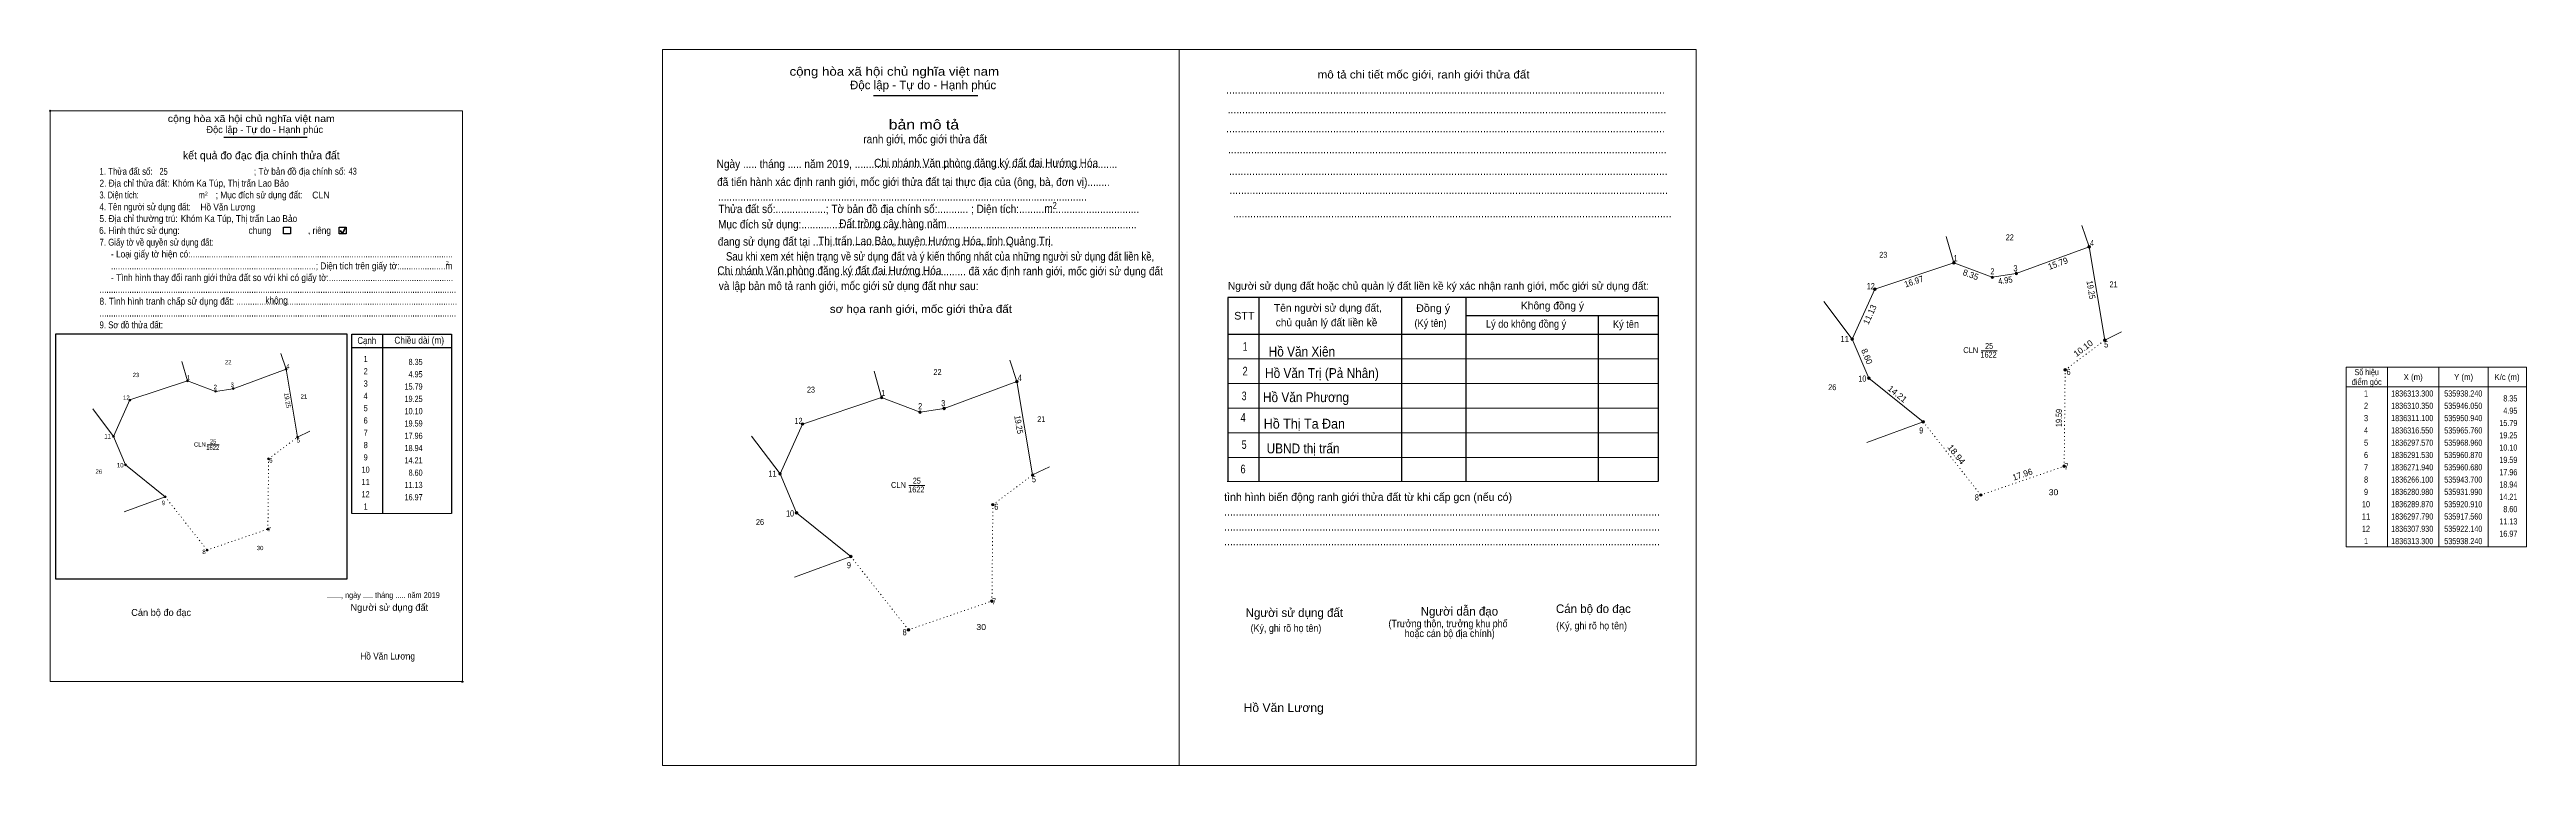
# Model space of a CAD drawing. Header units: metres. Extents: x 535551 to 536055, y 1836211 to 1836357.
import ezdxf
from ezdxf.enums import TextEntityAlignment as Align

# ---------------------------------------------------------------- set-up
doc = ezdxf.new("R2010")
doc.units = ezdxf.units.M
doc.header["$LTSCALE"] = 0.5
doc.header["$PDMODE"] = 32
doc.header["$PDSIZE"] = 0.25
doc.linetypes.add('DOTTED', pattern=[1.5, 0.3, -1.2])
for name, color, linetype, lineweight in [('10', 7, 'Continuous', 13), ('32', 7, 'Continuous', 13), ('63', 7, 'Continuous', 13), ('7', 7, 'Continuous', 25)]:
    doc.layers.add(name, color=color, linetype=linetype, lineweight=lineweight)
doc.layers.add('25', color=7, linetype='Continuous')
doc.layers.add('6', color=7, linetype='Continuous')

msp = doc.modelspace()

# ---------------------------------------------------------------- hatches: boundary and pattern name
at = {"layer": '63'}
for points in [[(535966.0208, 1836316.55, 1), (535965.4992, 1836316.55, 1)], [(535938.5008, 1836313.3, 1), (535937.9792, 1836313.3, 1)], [(535951.2008, 1836311.1, 1), (535950.6792, 1836311.1, 1)], [(535922.4008, 1836307.93, 1), (535921.8792, 1836307.93, 1)], [(535946.3108, 1836310.35, 1), (535945.7892, 1836310.35, 1)], [(535917.8208, 1836297.79, 1), (535917.2992, 1836297.79, 1)], [(535969.2208, 1836297.57, 1), (535968.6992, 1836297.57, 1)], [(535599.0734, 1836291.6911, 1), (535598.6932, 1836291.6911, 1)], [(535961.1308, 1836291.53, 1), (535960.6092, 1836291.53, 1)], [(535579.0113, 1836289.3218, 1), (535578.6311, 1836289.3218, 1)], [(535584.7048, 1836287.1713, 1), (535584.3246, 1836287.1713, 1)], [(535588.2696, 1836287.718, 1), (535587.8894, 1836287.718, 1)], [(535720.3208, 1836285.9, 1), (535719.7992, 1836285.9, 1)], [(535747.8408, 1836289.15, 1), (535747.3192, 1836289.15, 1)], [(535921.1708, 1836289.87, 1), (535920.6492, 1836289.87, 1)], [(535567.2744, 1836285.4071, 1), (535566.8942, 1836285.4071, 1)], [(535704.2208, 1836280.53, 1), (535703.6992, 1836280.53, 1)], [(535728.1308, 1836282.95, 1), (535727.6092, 1836282.95, 1)], [(535733.0208, 1836283.7, 1), (535732.4992, 1836283.7, 1)], [(535932.2508, 1836280.98, 1), (535931.7292, 1836280.98, 1)], [(535563.9356, 1836278.0151, 1), (535563.5554, 1836278.0151, 1)], [(535601.4062, 1836277.8547, 1), (535601.026, 1836277.8547, 1)], [(535566.3778, 1836272.2414, 1), (535565.9976, 1836272.2414, 1)], [(535595.5086, 1836273.4515, 1), (535595.1284, 1836273.4515, 1)], [(535699.6408, 1836270.39, 1), (535699.1192, 1836270.39, 1)], [(535960.9408, 1836271.94, 1), (535960.4192, 1836271.94, 1)], [(535574.4551, 1836265.7606, 1), (535574.0749, 1836265.7606, 1)], [(535751.0408, 1836270.17, 1), (535750.5192, 1836270.17, 1)], [(535943.9608, 1836266.1, 1), (535943.4392, 1836266.1, 1)], [(535702.9908, 1836262.47, 1), (535702.4692, 1836262.47, 1)], [(535742.9508, 1836264.13, 1), (535742.4292, 1836264.13, 1)], [(535595.3701, 1836259.1704, 1), (535594.9899, 1836259.1704, 1)], [(535582.9917, 1836254.913, 1), (535582.6115, 1836254.913, 1)], [(535714.0708, 1836253.58, 1), (535713.5492, 1836253.58, 1)], [(535742.7608, 1836244.54, 1), (535742.2392, 1836244.54, 1)], [(535725.7808, 1836238.7, 1), (535725.2592, 1836238.7, 1)]]:
    msp.add_hatch(color=256, dxfattribs=at).paths.add_polyline_path(points)

# ---------------------------------------------------------------- linework, layer by layer
at = {"layer": '10'}
for p, q in [((535936.69, 1836318.67), (535938.24, 1836313.3)), ((535964.3, 1836320.88), (535965.76, 1836316.55)), ((535965.76, 1836316.55), (535968.96, 1836297.57)), ((535911.79, 1836305.44), (535917.56, 1836297.79)), ((535968.96, 1836297.57), (535972.37, 1836299.24)), ((535577.69, 1836293.24), (535578.82, 1836289.32)), ((535597.82, 1836294.85), (535598.88, 1836291.69)), ((535598.88, 1836291.69), (535601.21, 1836277.86)), ((535718.51, 1836291.27), (535720.06, 1836285.9)), ((535746.12, 1836293.48), (535747.58, 1836289.15)), ((535747.58, 1836289.15), (535750.78, 1836270.17)), ((535559.54, 1836283.59), (535563.74, 1836278.02)), ((535920.52, 1836276.79), (535931.99, 1836280.98)), ((535601.21, 1836277.86), (535603.7, 1836279.07)), ((535693.61, 1836278.04), (535699.38, 1836270.39)), ((535750.78, 1836270.17), (535754.19, 1836271.84)), ((535565.9, 1836262.71), (535574.26, 1836265.76)), ((535702.34, 1836249.39), (535713.81, 1836253.58))]:
    msp.add_line(p, q, dxfattribs=at)
for points in [[(535965.76, 1836316.55), (535950.94, 1836311.1), (535946.05, 1836310.35), (535938.24, 1836313.3)], [(535938.24, 1836313.3), (535922.14, 1836307.93), (535917.56, 1836297.79)], [(535917.56, 1836297.79), (535920.91, 1836289.87), (535931.99, 1836280.98)], [(535598.88, 1836291.69), (535588.08, 1836287.71), (535584.52, 1836287.17), (535578.82, 1836289.32)], [(535578.82, 1836289.32), (535567.08, 1836285.41), (535563.74, 1836278.02)], [(535720.06, 1836285.9), (535703.96, 1836280.53), (535699.38, 1836270.39)], [(535747.58, 1836289.15), (535732.76, 1836283.7), (535727.87, 1836282.95), (535720.06, 1836285.9)], [(535563.74, 1836278.02), (535566.19, 1836272.24), (535574.26, 1836265.76)], [(535699.38, 1836270.39), (535702.73, 1836262.47), (535713.81, 1836253.58)]]:
    msp.add_lwpolyline(points, dxfattribs=at)
at = {"layer": '10', "linetype": 'DOTTED'}
for points in [[(535931.99, 1836280.98), (535943.7, 1836266.1), (535960.68, 1836271.94), (535960.87, 1836291.53), (535968.96, 1836297.57)], [(535574.26, 1836265.76), (535582.8, 1836254.91), (535595.18, 1836259.17), (535595.32, 1836273.45), (535601.21, 1836277.86)], [(535713.81, 1836253.58), (535725.52, 1836238.7), (535742.5, 1836244.54), (535742.69, 1836264.13), (535750.78, 1836270.17)]]:
    msp.add_lwpolyline(points, dxfattribs=at)
at = {"layer": '32'}
for p, q in [((535943.76, 1836295.41), (535947.05, 1836295.41)), ((535582.84, 1836276.27), (535585.24, 1836276.27)), ((535725.58, 1836268.01), (535728.87, 1836268.01))]:
    msp.add_line(p, q, dxfattribs=at)
at = {"layer": '63'}
for p, q in [((536026.44, 1836292.08), (536026.44, 1836255.58)), ((536036.94, 1836292.08), (536036.94, 1836255.58)), ((536046.94, 1836292.08), (536046.94, 1836255.58)), ((536018.04, 1836288.08), (536054.74, 1836288.08))]:
    msp.add_line(p, q, dxfattribs=at)
msp.add_lwpolyline([(536018.04, 1836292.08), (536054.74, 1836292.08), (536054.74, 1836255.58), (536018.04, 1836255.58)], close=True, dxfattribs=at)
for centre, radius in [((535965.76, 1836316.55), 0.2608), ((535938.24, 1836313.3), 0.2608), ((535950.94, 1836311.1), 0.2608), ((535922.14, 1836307.93), 0.2608), ((535946.05, 1836310.35), 0.2608), ((535917.56, 1836297.79), 0.2608), ((535968.96, 1836297.57), 0.2608), ((535598.8833, 1836291.6911), 0.1901), ((535960.87, 1836291.53), 0.2608), ((535578.8212, 1836289.3218), 0.1901), ((535584.5147, 1836287.1713), 0.1901), ((535588.0795, 1836287.718), 0.1901), ((535720.06, 1836285.9), 0.2608), ((535747.58, 1836289.15), 0.2608), ((535920.91, 1836289.87), 0.2608), ((535567.0843, 1836285.4071), 0.1901), ((535703.96, 1836280.53), 0.2608), ((535727.87, 1836282.95), 0.2608), ((535732.76, 1836283.7), 0.2608), ((535931.99, 1836280.98), 0.2608), ((535563.7455, 1836278.0151), 0.1901), ((535601.2161, 1836277.8547), 0.1901), ((535566.1877, 1836272.2414), 0.1901), ((535595.3185, 1836273.4515), 0.1901), ((535699.38, 1836270.39), 0.2608), ((535960.68, 1836271.94), 0.2608), ((535574.265, 1836265.7606), 0.1901), ((535750.78, 1836270.17), 0.2608), ((535943.7, 1836266.1), 0.2608), ((535702.73, 1836262.47), 0.2608), ((535742.69, 1836264.13), 0.2608), ((535595.18, 1836259.1704), 0.1901), ((535582.8016, 1836254.913), 0.1901), ((535713.81, 1836253.58), 0.2608), ((535742.5, 1836244.54), 0.2608), ((535725.52, 1836238.7), 0.2608)]:
    msp.add_circle(centre, radius, dxfattribs=at)
at = {"layer": '7', "lineweight": 13}
for p, q in [((535675.44, 1836356.63), (535780.63, 1836356.63)), ((535780.63, 1836356.63), (535885.82, 1836356.63)), ((535550.87, 1836344.17), (535634.74, 1836344.17)), ((535790.5, 1836293.79), (535878.14, 1836293.79)), ((535790.5, 1836288.77), (535878.14, 1836288.77)), ((535790.5, 1836283.75), (535878.14, 1836283.75)), ((535790.5, 1836278.73), (535878.14, 1836278.73)), ((535790.5, 1836273.72), (535878.14, 1836273.72)), ((535790.35, 1836268.87), (535877.99, 1836268.87)), ((535612.27, 1836262.37), (535632.55, 1836262.37))]:
    msp.add_line(p, q, dxfattribs=at)
at = {"layer": '7'}
for p, q in [((535718.38, 1836347.31), (535739.65, 1836347.31)), ((535586.19, 1836338.85), (535603.15, 1836338.85)), ((535796.8, 1836306.23), (535796.8, 1836268.87)), ((535825.82, 1836306.08), (535825.82, 1836268.87)), ((535838.91, 1836306.08), (535838.91, 1836268.87)), ((535838.91, 1836302.61), (535878.14, 1836302.61)), ((535865.85, 1836302.61), (535865.85, 1836268.87)), ((535612.27, 1836262.37), (535612.27, 1836298.77)), ((535612.27, 1836296.09), (535632.55, 1836296.09)), ((535618.47, 1836298.77), (535618.47, 1836262.37)), ((535790.5, 1836298.8), (535878.14, 1836298.8))]:
    msp.add_line(p, q, dxfattribs=at)
at = {"layer": '7', "lineweight": 35}
for p, q in [((535609.85, 1836319.89), (535610.33, 1836319.27)), ((535610.33, 1836319.27), (535610.91, 1836320.31))]:
    msp.add_line(p, q, dxfattribs=at)
at = {"layer": '7', "lineweight": 13}
for points in [[(535780.63, 1836356.63), (535780.63, 1836211.15), (535675.44, 1836211.15), (535675.44, 1836356.63)], [(535885.82, 1836356.63), (535885.82, 1836211.14), (535780.63, 1836211.14), (535780.63, 1836356.63)], [(535634.74, 1836344.17), (535634.74, 1836228.17), (535550.87, 1836228.17), (535550.87, 1836344.17)]]:
    msp.add_lwpolyline(points, dxfattribs=at)
msp.add_lwpolyline([(535885.82, 1836356.63), (535885.82, 1836211.14), (535780.63, 1836211.14), (535780.63, 1836356.63)], close=True, dxfattribs=at)
at = {"layer": '7'}
for points in [[(535598.33, 1836320.51), (535599.77, 1836320.51), (535599.77, 1836319.17), (535598.33, 1836319.17)], [(535609.66, 1836320.51), (535611.1, 1836320.51), (535611.1, 1836319.17), (535609.66, 1836319.17)], [(535552, 1836298.85), (535611.22, 1836298.85), (535611.22, 1836248.98), (535552, 1836248.98)]]:
    msp.add_lwpolyline(points, close=True, dxfattribs=at)
for points in [[(535878.14, 1836268.87), (535878.14, 1836306.23), (535790.5, 1836306.23), (535790.5, 1836268.87)], [(535612.27, 1836298.77), (535632.55, 1836298.77), (535632.55, 1836262.37)]]:
    msp.add_lwpolyline(points, dxfattribs=at)
for p in [(535550.87, 1836344.17), (535634.74, 1836228.17)]:
    msp.add_point(p, dxfattribs=at)

# ---------------------------------------------------------------- texts
at = {"layer": '25', "width": 0.9}
for s, p in [('Chi nhánh Văn phòng đăng ký đất đai Hướng Hóa', (535718.52, 1836332.74)), ('Đất trồng cây hàng năm', (535711.42, 1836320.42)), ('Chi nhánh Văn phòng đăng ký đất đai Hướng Hóa', (535686.63, 1836310.87))]:
    msp.add_text(s, height=1.7, dxfattribs=at).set_placement(p)
at = {"layer": '32'}
for s, height, width, p in [('22', 1.2, 0.85, (535949.605, 1836317.88)), ('23', 1.2, 0.8, (535923.86, 1836314.32)), ('21', 1.2, 0.85, (535970.725, 1836308.32)), ('CLN', 1.2, 0.95, (535941.67, 1836294.94)), ('25', 1.2, 0.8, (535945.395, 1836295.8)), ('23', 0.8748, 0.8, (535568.33, 1836290.06)), ('22', 0.8748, 0.85, (535587.105, 1836292.66)), ('22', 1.2, 0.85, (535731.425, 1836290.48)), ('1622', 1.2, 0.85, (535945.29, 1836294.02)), ('21', 0.8748, 0.85, (535602.505, 1836285.69)), ('23', 1.2, 0.8, (535705.68, 1836286.92)), ('26', 1.2, 0.85, (535913.485, 1836287.41)), ('21', 1.2, 0.85, (535752.545, 1836280.92)), ('CLN', 0.87, 0.95, (535581.335, 1836275.94)), ('1622', 0.8748, 0.85, (535583.955, 1836275.27)), ('25', 0.8748, 0.8, (535584.035, 1836276.56)), ('26', 0.8748, 0.85, (535560.765, 1836270.44)), ('CLN', 1.2, 0.95, (535723.49, 1836267.54)), ('1622', 1.2, 0.85, (535727.11, 1836266.62)), ('25', 1.2, 0.8, (535727.215, 1836268.4)), ('30', 1.2, 1.1, (535958.5, 1836266.06)), ('26', 1.2, 0.85, (535695.305, 1836260.01)), ('30', 0.8748, 1.05, (535593.585, 1836254.89)), ('30', 1.2, 1.1, (535740.32, 1836238.66))]:
    msp.add_text(s, height=height, dxfattribs=dict(at, width=width)).set_placement(p, align=Align.CENTER)
at = {"layer": '6', "width": 0.95}
msp.add_text('CLN', height=1.4, dxfattribs=at).set_placement((535604.19, 1836326.37))
at = {"layer": '63'}
for s, height, width, p in [(' 4', 1.25, 0.85, (535966.75, 1836316.7)), (' 1', 1.25, 0.75, (535938.99, 1836313.6)), (' 2', 1.25, 0.85, (535946.49, 1836310.94)), (' 3', 1.25, 0.8, (535951.19, 1836311.55)), (' 12', 1.25, 0.85, (535922.14, 1836307.93)), (' 11', 1.25, 0.8, (535916.88, 1836297.2)), (' 5', 1.25, 0.8, (535969.64, 1836296.09)), (' 4', 0.9112, 0.85, (535599.59, 1836291.8)), ('4.95', 1.25, 0.85, (535626.65, 1836290.02)), ('8.35', 1.25, 0.85, (535626.65, 1836292.52)), (' 6', 1.25, 0.85, (535961.98, 1836290.49)), (' 12', 0.9112, 0.85, (535567.07, 1836285.41)), (' 1', 0.9112, 0.75, (535579.36, 1836289.54)), (' 2', 0.9112, 0.8, (535584.82, 1836287.6)), (' 3', 0.9112, 0.8, (535588.25, 1836288.05)), ('15.79', 1.25, 0.85, (535626.65, 1836287.52)), ('19.25', 1.25, 0.85, (535626.65, 1836285.02)), (' 1', 1.25, 0.75, (535720.81, 1836286.2)), (' 4', 1.25, 0.85, (535748.57, 1836289.3)), (' 10', 1.25, 0.85, (535920.42, 1836289.13)), ('8.35', 1.25, 0.85, (536052.89, 1836285.11)), ('10.10', 1.25, 0.85, (535626.65, 1836282.52)), ('19.59', 1.25, 0.85, (535626.65, 1836280.02)), (' 12', 1.25, 0.85, (535703.96, 1836280.53)), (' 2', 1.25, 0.85, (535728.31, 1836283.54)), (' 3', 1.25, 0.8, (535733.01, 1836284.15)), ('15.79', 1.25, 0.85, (536052.89, 1836280.11)), ('4.95', 1.25, 0.85, (536052.89, 1836282.61)), (' 11', 0.9112, 0.8, (535563.25, 1836277.58)), (' 5', 0.9112, 0.8, (535601.7, 1836276.77)), ('17.96', 1.25, 0.85, (535626.65, 1836277.52)), ('18.94', 1.25, 0.85, (535626.65, 1836275.02)), (' 9', 1.25, 0.85, (535931.99, 1836278.61)), ('19.25', 1.25, 0.85, (536052.89, 1836277.61)), ('10.10', 1.25, 0.85, (536052.89, 1836275.11)), (' 10', 0.9112, 0.85, (535565.82, 1836271.7)), (' 6', 0.9112, 0.8, (535596.12, 1836272.69)), ('14.21', 1.25, 0.85, (535626.65, 1836272.52)), ('8.60', 1.25, 0.85, (535626.65, 1836270.02)), (' 11', 1.25, 0.8, (535698.7, 1836269.8)), (' 7', 1.25, 0.8, (535961.55, 1836271.27)), ('19.59', 1.25, 0.85, (536052.89, 1836272.61)), ('17.96', 1.25, 0.85, (536052.89, 1836270.11)), ('11.13', 1.25, 0.85, (535626.65, 1836267.52)), ('16.97', 1.25, 0.85, (535626.65, 1836265.02)), (' 5', 1.25, 0.8, (535751.46, 1836268.69)), (' 8', 1.25, 0.8, (535943.33, 1836264.98)), ('18.94', 1.25, 0.85, (536052.89, 1836267.61)), ('14.21', 1.25, 0.85, (536052.89, 1836265.11)), (' 9', 0.9112, 0.8, (535574.26, 1836264.03)), (' 10', 1.25, 0.85, (535702.24, 1836261.73)), (' 6', 1.25, 0.85, (535743.8, 1836263.09)), ('11.13', 1.25, 0.85, (536052.89, 1836260.11)), ('8.60', 1.25, 0.85, (536052.89, 1836262.61)), (' 7', 0.9112, 0.8, (535595.8, 1836258.69)), ('16.97', 1.25, 0.85, (536052.89, 1836257.61)), (' 8', 0.9112, 0.8, (535582.52, 1836254.1)), (' 9', 1.25, 0.85, (535713.81, 1836251.21)), (' 7', 1.25, 0.8, (535743.37, 1836243.87)), (' 8', 1.25, 0.8, (535725.15, 1836237.58))]:
    msp.add_text(s, height=height, dxfattribs=dict(at, width=width)).set_placement(p, align=Align.RIGHT)
for s, rotation, p in [('8.35', 339.307, (535941.4342, 1836310.2981)), ('15.79', 20.191, (535959.6193, 1836312.5721)), ('11.13', 65.692, (535921.6981, 1836302.5277)), ('8.60', 292.927, (535919.962, 1836294.0285)), ('17.96', 18.98, (535952.3917, 1836269.6875))]:
    msp.add_text(s, height=1.25, rotation=rotation, dxfattribs=at).set_placement(p, align=Align.CENTER)
for s, height, rotation, width, p in [('16.97', 1.25, 18.446, 0.95, (535930.2873, 1836308.9028)), ('4.95', 1.25, 8.72, 0.9, (535948.7903, 1836309.104)), ('19.25', 1.25, 279.57, 0.9, (535965.5255, 1836307.6989)), ('10.10', 1.25, 36.745, 1.05, (535964.9211, 1836295.4171)), ('19.25', 0.911, 279.57, 0.9, (535598.7092, 1836285.2507)), ('14.21', 1.25, 321.258, 1.05, (535926.3539, 1836286.1428)), ('19.25', 1.25, 279.57, 0.9, (535747.3455, 1836280.2989)), ('19.59', 1.25, 89.444, 0.85, (535960.2175, 1836281.7489)), ('18.94', 1.25, 308.201, 1.1, (535938.2532, 1836273.9815))]:
    msp.add_text(s, height=height, rotation=rotation, dxfattribs=dict(at, width=width)).set_placement(p, align=Align.CENTER)
for s, height, width, p in [('Hồ Văn Xiên', 2, 0.9, (535805.57, 1836294.25)), (' 2', 1.25, 0.85, (535614.865, 1836290.63)), (' 1', 1.25, 0.75, (535614.86, 1836293.13)), ('Hồ Văn Trị (Pả Nhân)', 2, 0.9, (535809.65, 1836289.88)), ('Số hiệu', 1.25, 0.85, (536022.24, 1836290.46)), ('X (m)', 1.25, 0.95, (536031.69, 1836289.46)), ('Y (m)', 1.25, 0.95, (536041.945, 1836289.46)), ('K/c (m)', 1.25, 0.95, (536050.785, 1836289.46)), (' 4', 1.25, 0.85, (535614.86, 1836285.63)), (' 3', 1.25, 0.8, (535614.855, 1836288.13)), ('Hồ Văn Phương', 2, 0.9, (535806.405, 1836284.98)), ('điểm góc', 1.25, 0.9, (536022.24, 1836288.46)), (' 1', 1.25, 0.75, (536021.89, 1836286.11)), ('1836313.300', 1.25, 0.85, (536031.49, 1836286.11)), ('535938.240', 1.25, 0.85, (536041.89, 1836286.11)), (' 5', 1.25, 0.8, (535614.865, 1836283.13)), (' 6', 1.25, 0.85, (535614.865, 1836280.63)), ('Hồ Thị Ta Đan', 2, 0.95, (535806.075, 1836279.6)), (' 3', 1.25, 0.8, (536021.885, 1836281.11)), (' 2', 1.25, 0.85, (536021.895, 1836283.61)), ('1836310.350', 1.25, 0.85, (536031.49, 1836283.61)), ('1836311.100', 1.25, 0.85, (536031.49, 1836281.11)), ('535946.050', 1.25, 0.85, (536041.89, 1836283.61)), ('535950.940', 1.25, 0.85, (536041.89, 1836281.11)), (' 8', 1.25, 0.8, (535614.865, 1836275.63)), (' 7', 1.25, 0.8, (535614.865, 1836278.13)), ('UBND thị trấn', 2, 0.9, (535805.815, 1836274.57)), (' 4', 1.25, 0.85, (536021.89, 1836278.61)), (' 5', 1.25, 0.8, (536021.895, 1836276.11)), ('1836316.550', 1.25, 0.85, (536031.49, 1836278.61)), ('1836297.570', 1.25, 0.85, (536031.49, 1836276.11)), ('535965.760', 1.25, 0.85, (536041.89, 1836278.61)), ('535968.960', 1.25, 0.85, (536041.89, 1836276.11)), (' 10', 1.25, 0.85, (535614.86, 1836270.63)), (' 9', 1.25, 0.85, (535614.86, 1836273.13)), (' 6', 1.25, 0.85, (536021.895, 1836273.61)), (' 7', 1.25, 0.8, (536021.895, 1836271.11)), ('1836291.530', 1.25, 0.85, (536031.49, 1836273.61)), ('1836271.940', 1.25, 0.85, (536031.49, 1836271.11)), ('535960.870', 1.25, 0.85, (536041.89, 1836273.61)), ('535960.680', 1.25, 0.85, (536041.89, 1836271.11)), (' 12', 1.25, 0.85, (535614.855, 1836265.63)), (' 11', 1.25, 0.8, (535614.86, 1836268.13)), (' 9', 1.25, 0.85, (536021.89, 1836266.11)), (' 8', 1.25, 0.8, (536021.895, 1836268.61)), ('1836266.100', 1.25, 0.85, (536031.49, 1836268.61)), ('1836280.980', 1.25, 0.85, (536031.49, 1836266.11)), ('535943.700', 1.25, 0.85, (536041.89, 1836268.61)), ('535931.990', 1.25, 0.85, (536041.89, 1836266.11)), (' 1', 1.25, 0.75, (535614.86, 1836263.13)), (' 10', 1.25, 0.85, (536021.89, 1836263.61)), (' 11', 1.25, 0.8, (536021.89, 1836261.11)), ('1836289.870', 1.25, 0.85, (536031.49, 1836263.61)), ('1836297.790', 1.25, 0.85, (536031.49, 1836261.11)), ('535920.910', 1.25, 0.85, (536041.89, 1836263.61)), ('535917.560', 1.25, 0.85, (536041.89, 1836261.11)), (' 12', 1.25, 0.85, (536021.885, 1836258.61)), (' 1', 1.25, 0.75, (536021.89, 1836256.11)), ('1836307.930', 1.25, 0.85, (536031.49, 1836258.61)), ('1836313.300', 1.25, 0.85, (536031.49, 1836256.11)), ('535922.140', 1.25, 0.85, (536041.89, 1836258.61)), ('535938.240', 1.25, 0.85, (536041.89, 1836256.11))]:
    msp.add_text(s, height=height, dxfattribs=dict(at, width=width)).set_placement(p, align=Align.CENTER)
at = {"layer": '7'}
for s, height, width, p in [('cộng hòa xã hội chủ nghĩa việt nam', 1.756, 1.15, (535701.32, 1836351.32)), ('........................................................................................................................................................', 1.756, 0.9, (535790.16, 1836347.66)), ('cộng hòa xã hội chủ nghĩa việt nam', 1.4, 1.15, (535574.8, 1836341.9)), ('........................................................................................................................................................', 1.756, 0.9, (535790.45, 1836343.7)), ('........................................................................................................................................................', 1.756, 0.9, (535790.16, 1836339.81)), ('1. Thửa đất số:', 1.4, 0.85, (535560.91, 1836331.18)), ('25', 1.4, 0.8, (535573.12, 1836331.18)), ('; Tờ bản đồ địa chính số:', 1.4, 0.9, (535592.32, 1836331.18)), ('43', 1.4, 0.8, (535611.59, 1836331.2)), ('Ngày ..... tháng ..... năm 2019, ..............................................................................................', 1.7, 0.9, (535686.49, 1836332.54)), ('........................................................................................................................................................', 1.756, 0.9, (535790.52, 1836335.56)), ('........................................................................................................................................................', 1.756, 0.9, (535790.73, 1836331.11)), ('3. Diện tích:', 1.4, 0.8, (535560.91, 1836326.38)), ('2. Địa chỉ thửa đất:', 1.4, 0.9, (535560.91, 1836328.78)), ('Khóm Ka Túp, Thị trấn Lao Bảo', 1.4, 0.9, (535575.75, 1836328.78)), ('m', 1.4, 0.8, (535581.09, 1836326.38)), ('2', 0.7999, 0.8, (535582.35, 1836326.94)), ('; Mục đích sử dụng đất:', 1.4, 0.9, (535584.56, 1836326.38)), (' đã tiến hành xác định ranh giới, mốc giới thửa đất tại thực địa của (ông, bà, đơn vị)........', 1.7, 0.9, (535686.01, 1836328.9)), ('....................................................................................................................................', 1.7, 0.9, (535686.77, 1836325.9)), ('........................................................................................................................................................', 1.756, 0.9, (535790.81, 1836327.29)), ('4. Tên người sử dụng đất:', 1.4, 0.85, (535560.91, 1836323.98)), ('5. Địa chỉ thường trú:', 1.4, 0.9, (535560.91, 1836321.58)), ('Khóm Ka Túp, Thị trấn Lao Bảo', 1.4, 0.9, (535577.44, 1836321.58)), ('Hồ Văn Lương', 1.4, 0.9, (535581.45, 1836323.93)), ('Thửa đất số:..................; Tờ bản đồ địa chính số:........... ; Diện tích:...........................................', 1.7, 0.9, (535686.85, 1836323.4)), ('Mục đích sử dụng:........................................................................................................................', 1.7, 0.9, (535686.77, 1836320.28)), ('   m', 1.7, 0.9, (535751.48, 1836323.5)), ('2', 1.377, 0.8, (535754.84, 1836324.28)), ('........................................................................................................................................................', 1.756, 0.9, (535791.53, 1836322.51)), ('6. Hình thức sử dụng:', 1.4, 0.9, (535560.83, 1836319.18)), ('7. Giấy tờ về quyền sử dụng đất:', 1.4, 0.85, (535560.91, 1836316.78)), ('     - Loại giấy tờ hiện có:..................................................................................................................', 1.4, 0.9, (535560.91, 1836314.38)), ('chung                , riêng', 1.4, 0.9, (535591.25, 1836319.18)), ('đang sử dụng đất tại ......................................................................................', 1.7, 0.9, (535686.73, 1836316.78)), ('Thị trấn Lao Bảo, huyện Hướng Hóa, tỉnh Quảng Trị', 1.7, 0.9, (535707.14, 1836316.9)), ('     - Tình hình thay đổi ranh giới thửa đất so với khi có giấy tờ:......................................................', 1.4, 0.9, (535560.91, 1836309.58)), ('     .........................................................................................; Diện tích trên giấy tờ:....................m', 1.4, 0.9, (535560.91, 1836311.98)), ('2', 0.7999, 0.8, (535631.39, 1836312.86)), ('......................................................................................... đã xác định ranh giới, mốc giới sử dụng đất', 1.7, 0.9, (535686.59, 1836310.76)), ('Sau khi xem xét hiện trạng về sử dụng đất và ý kiến thống nhất của những người sử dụng đất liền kề,', 1.7, 0.85, (535688.39, 1836313.75)), ('8. Tình hình tranh chấp sử dụng đất: ................................................................................................', 1.4, 0.9, (535560.91, 1836304.78)), ('...........................................................................................................................................................', 1.4, 0.9, (535560.91, 1836307.18)), ('không', 1.4, 0.9, (535594.65, 1836304.99)), (' và lập bản mô tả ranh giới, mốc giới sử dụng đất như sau:', 1.7, 0.9, (535686.35, 1836307.75)), ('9. Sơ đồ thửa đất:', 1.4, 0.85, (535560.91, 1836299.98)), ('...........................................................................................................................................................', 1.4, 0.9, (535560.91, 1836302.38)), ('STT', 1.555, 1.05, (535791.8, 1836301.76)), ('(Ký tên)', 1.555, 0.9, (535828.48, 1836300.26)), ('Đồng ý', 1.555, 1.05, (535828.82, 1836303.31)), ('Lý do không đồng ý', 1.555, 0.9, (535843.02, 1836300.11)), ('Ký tên', 1.555, 0.9, (535868.86, 1836300.05)), ('Cạnh', 1.4, 0.85, (535613.39, 1836296.81)), ('Chiều dài (m)', 1.4, 0.9, (535620.91, 1836296.86)), ('.......................................................................................................................................................', 1.756, 0.9, (535789.76, 1836261.89)), ('.......................................................................................................................................................', 1.756, 0.9, (535789.76, 1836258.88)), ('.......................................................................................................................................................', 1.756, 0.9, (535789.76, 1836255.87)), ('......., ngày ..... tháng ..... năm 2019', 1.2, 0.85, (535607.17, 1836245.15)), ('(Ký, ghi rõ họ tên)', 1.505, 0.9, (535857.32, 1836238.79)), ('(Ký, ghi rõ họ tên)', 1.505, 0.9, (535795.13, 1836238.29)), ('Hồ Văn Lương', 1.4, 0.9, (535613.98, 1836232.66)), ('Hồ Văn Lương', 1.76, 1.05, (535793.7, 1836222))]:
    msp.add_text(s, height=height, dxfattribs=dict(at, width=width)).set_placement(p)
for s, height, width, p in [('mô tả chi tiết mốc giới, ranh giới thửa đất', 1.605, 1.1, (535830.33, 1836350.76)), ('bản mô tả', 2.007, 1.2, (535728.66, 1836340.39)), ('ranh giới, mốc giới thửa đất', 1.7, 0.9, (535728.93, 1836337.59)), ('sơ họa ranh giới, mốc giới thửa đất', 1.605, 1.1, (535728.045, 1836303.11)), ('1', 1.756, 0.7, (535794.005, 1836295.41)), ('2', 1.756, 0.8, (535794.015, 1836290.4)), ('3', 1.756, 0.75, (535793.815, 1836285.36)), ('4', 1.756, 0.8, (535793.62, 1836280.98)), ('5', 1.756, 0.75, (535793.825, 1836275.47)), ('6', 1.756, 0.8, (535793.595, 1836270.5)), ('(Trưởng thôn, trưởng khu phố', 1.505, 0.9, (535835.3, 1836239.23)), ('hoặc cán bộ địa chính)', 1.505, 0.9, (535835.64, 1836237.22))]:
    msp.add_text(s, height=height, dxfattribs=dict(at, width=width)).set_placement(p, align=Align.CENTER)
for s, height, p in [('Độc lập - Tự do - Hạnh phúc', 1.756, (535713.61, 1836348.57)), ('Độc lập - Tự do - Hạnh phúc', 1.4, (535582.67, 1836339.69)), ('Người sử dụng đất hoặc chủ quản lý đất liền kề ký xác nhận ranh giới, mốc giới sử dụng đất:', 1.555, (535790.5, 1836307.83)), ('Tên người sử dụng đất,', 1.555, (535799.88, 1836303.36)), ('chủ quản lý đất liền kề', 1.555, (535800.24, 1836300.4)), ('Không đồng ý', 1.555, (535850.14, 1836303.82)), ('tình hình biến động ranh giới thửa đất từ khi cấp gcn (nếu có)', 1.605, (535789.76, 1836264.9)), ('Cán bộ đo đạc', 1.4, (535567.37, 1836241.53)), ('Người sử dụng đất', 1.4, (535611.98, 1836242.56)), ('Người sử dụng đất', 1.756, (535794.12, 1836241.31)), ('Người dẫn đạo', 1.755, (535829.73, 1836241.59)), ('Cán bộ đo đạc', 1.752, (535857.26, 1836242.11))]:
    msp.add_text(s, height=height, dxfattribs=at).set_placement(p)
for s, height, p in [('kết quả đo đạc địa chính thửa đất', 1.6, (535593.835, 1836334.34)), ('.', 0.4001, (535634.7437, 1836227.98))]:
    msp.add_text(s, height=height, dxfattribs=at).set_placement(p, align=Align.CENTER)

doc.saveas('drawing.dxf')
